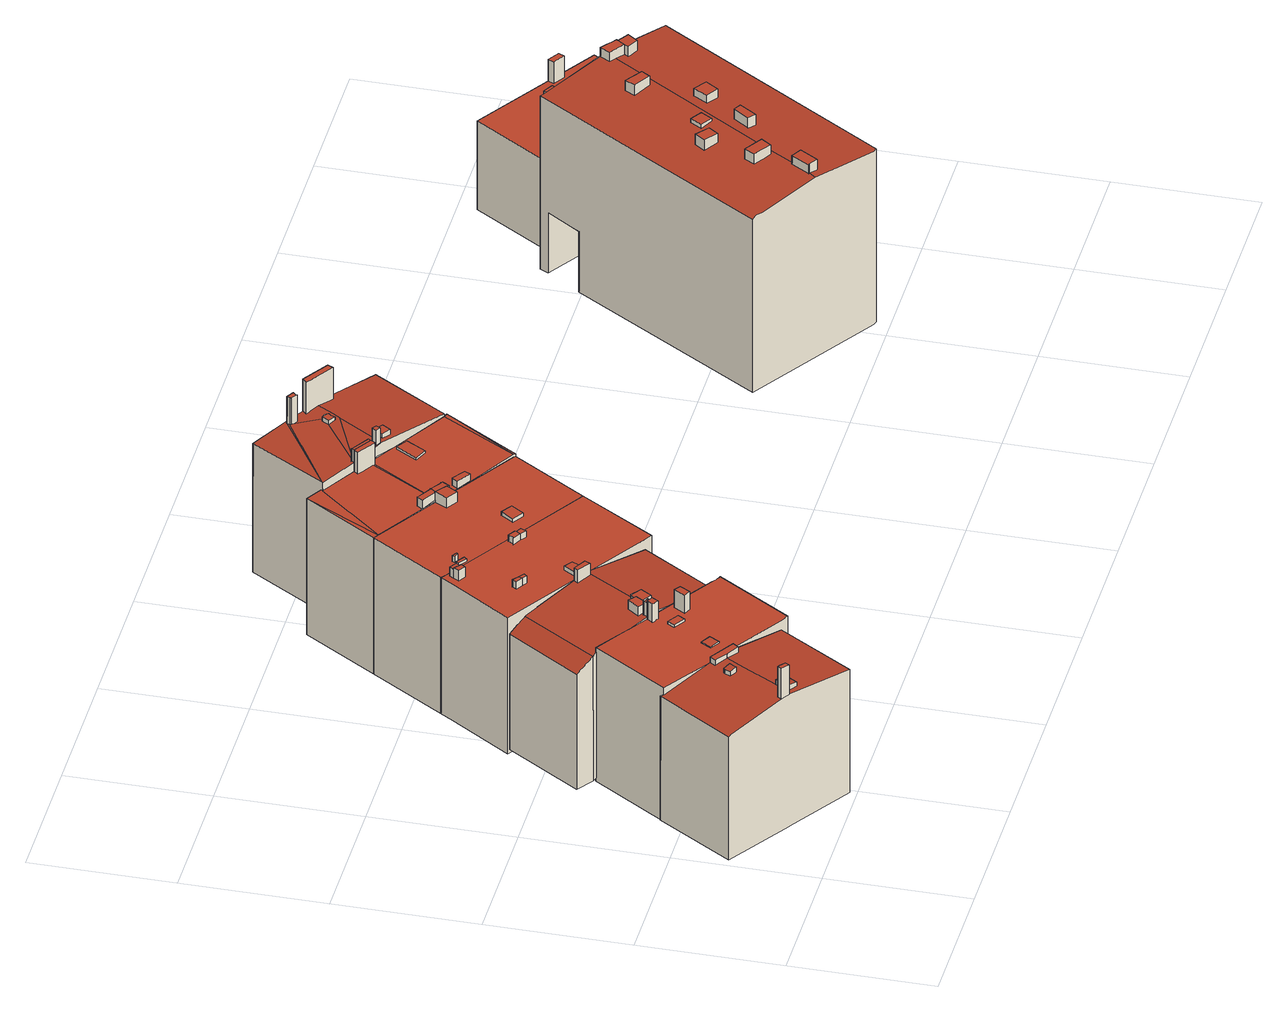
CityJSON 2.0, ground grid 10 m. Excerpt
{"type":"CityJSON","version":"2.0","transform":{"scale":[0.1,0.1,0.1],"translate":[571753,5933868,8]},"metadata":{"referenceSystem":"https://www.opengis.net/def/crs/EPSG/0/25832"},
"CityObjects":{
"building1":{"type":"Building","attributes":{"Grundfläche 2D":"66.968360","Grundhöhe NN":"8.473"},"children":["building1-1","building1-2","building1-3","building1-4"],"geometry":[{"type":"Solid","lod":"3","boundaries":[[[[0,1,2,3,4,5,6,7]],[[2,1,8,9,10,11,12,13,14,15,5,4,3]],[[11,10,9,8,1,0,7,16,17]],[[12,11,17,18]],[[19,20,6,5,15,14,13,12,18,21]],[[7,6,20,16]],[[19,21,18,17,16,20]]]],"semantics":{"surfaces":[{"type":"RoofSurface"},{"type":"WallSurface"},{"type":"GroundSurface"}],"values":[[0,0,1,1,1,1,2]]}}]},
"building1-1":{"type":"BuildingInstallation","parents":["building1"],"geometry":[{"type":"MultiSurface","lod":"3","boundaries":[[[22,23,24,25,26]],[[24,23,14,15]],[[25,24,15,27]],[[28,22,26,25,27,29]],[[23,22,28,14]]],"semantics":{"surfaces":[{"type":"RoofSurface"},{"type":"WallSurface"}],"values":[0,1,1,1,1]}}]},
"building1-2":{"type":"BuildingInstallation","parents":["building1"],"geometry":[{"type":"MultiSurface","lod":"3","boundaries":[[[30,31,32,33,34,35]],[[31,30,36,37]],[[32,31,37,38]],[[39,33,32,38]],[[34,33,39,40]],[[36,30,35,34,40,41]]],"semantics":{"surfaces":[{"type":"RoofSurface"},{"type":"WallSurface"}],"values":[0,1,1,1,1,1]}}]},
"building1-3":{"type":"BuildingInstallation","parents":["building1"],"geometry":[{"type":"MultiSurface","lod":"3","boundaries":[[[42,43,44,45]],[[45,44,4,46]],[[42,45,46,47]],[[43,42,47,48]],[[48,4,44,43]]],"semantics":{"surfaces":[{"type":"RoofSurface"},{"type":"WallSurface"}],"values":[0,1,1,1,1]}}]},
"building1-4":{"type":"BuildingInstallation","parents":["building1"],"geometry":[{"type":"MultiSurface","lod":"3","boundaries":[[[49,50,51,52,53,54]],[[51,0,1,8,52]],[[8,55,53,52]],[[49,54,53,55,56,2]],[[57,50,49,2]],[[57,0,51,50]]],"semantics":{"surfaces":[{"type":"RoofSurface"},{"type":"WallSurface"}],"values":[0,1,1,1,1,1]}}]},
"building2":{"type":"Building","attributes":{"Grundfläche 2D":"69.038795","Grundhöhe NN":"8.285"},"children":["building2-1","building2-2","building2-3","building2-4"],"geometry":[{"type":"Solid","lod":"3","boundaries":[[[[58,59,60,61,62,8,1,63,64,65,66,67]],[[65,64,68,69]],[[70,71,72,61,60,59,58,67,66,65,69,73]],[[62,61,72,74]],[[64,63,1,8,62,74,75,68]],[[74,72,71,70,73,69,68,75]]]],"semantics":{"surfaces":[{"type":"RoofSurface"},{"type":"WallSurface"},{"type":"GroundSurface"}],"values":[[0,1,1,1,1,2]]}}]},
"building2-1":{"type":"BuildingInstallation","parents":["building2"],"geometry":[{"type":"MultiSurface","lod":"3","boundaries":[[[76,77,78,79]],[[76,79,80,81]],[[82,80,79,78]],[[81,83,77,76]],[[78,77,83,82]]],"semantics":{"surfaces":[{"type":"RoofSurface"},{"type":"WallSurface"}],"values":[0,1,1,1,1]}}]},
"building2-2":{"type":"BuildingInstallation","parents":["building2"],"geometry":[{"type":"MultiSurface","lod":"3","boundaries":[[[84,85,86,87]],[[86,85,88,89]],[[89,90,87,86]],[[84,87,90,91]],[[91,88,85,84]]],"semantics":{"surfaces":[{"type":"RoofSurface"},{"type":"WallSurface"}],"values":[0,1,1,1,1]}}]},
"building2-3":{"type":"BuildingInstallation","parents":["building2"],"geometry":[{"type":"MultiSurface","lod":"3","boundaries":[[[92,93,94,95]],[[95,94,96,97]],[[92,95,97,98]],[[93,92,98,99]],[[94,93,99,96]]],"semantics":{"surfaces":[{"type":"RoofSurface"},{"type":"WallSurface"}],"values":[0,1,1,1,1]}}]},
"building2-4":{"type":"BuildingInstallation","parents":["building2"],"geometry":[{"type":"MultiSurface","lod":"3","boundaries":[[[100,101,102,103,104,105,106]],[[58,59,60,104,103,102]],[[60,107,105,104]],[[107,108,109,110,101,100,106,105]],[[110,58,102,101]]],"semantics":{"surfaces":[{"type":"RoofSurface"},{"type":"WallSurface"}],"values":[0,1,1,1,1]}}]},
"building3":{"type":"Building","attributes":{"Grundfläche 2D":"75.568536","Grundhöhe NN":"8.459"},"children":["building3-1","building3-2","building3-3","building3-4"],"geometry":[{"type":"Solid","lod":"3","boundaries":[[[[111,112,113,114,115,116,117,118,119,120,121,122,123]],[[124,125,126,119,118,117,116,115]],[[127,128,123,122]],[[129,130,131,125,124,115,114,113,112,111,123,132,133]],[[126,125,131,134]],[[135,136,122,121,120,119,126,134,137]],[[127,122,136,138]],[[128,127,138,139]],[[123,128,139,132]],[[137,134,131,130,129,133,132,139,138,136,135]]]],"semantics":{"surfaces":[{"type":"RoofSurface"},{"type":"WallSurface"},{"type":"GroundSurface"}],"values":[[0,0,0,1,1,1,1,1,1,2]]}}]},
"building3-1":{"type":"BuildingInstallation","parents":["building3"],"geometry":[{"type":"MultiSurface","lod":"3","boundaries":[[[140,141,142,143,144]],[[142,141,113,145]],[[146,144,143,142,145,147]],[[146,112,140,144]],[[112,113,141,140]]],"semantics":{"surfaces":[{"type":"RoofSurface"},{"type":"WallSurface"}],"values":[0,1,1,1,1]}}]},
"building3-2":{"type":"BuildingInstallation","parents":["building3"],"geometry":[{"type":"MultiSurface","lod":"3","boundaries":[[[148,149,150,151,152,153,154]],[[155,116,156,157,152,151,150,149]],[[157,158,153,152]],[[158,118,159,148,154,153]],[[155,149,148,159]]],"semantics":{"surfaces":[{"type":"RoofSurface"},{"type":"WallSurface"}],"values":[0,1,1,1,1]}}]},
"building3-3":{"type":"BuildingInstallation","parents":["building3"],"geometry":[{"type":"MultiSurface","lod":"3","boundaries":[[[160,161,162,163,164,165]],[[166,167,168,169,163,162,161,160]],[[170,164,163,169]],[[170,171,165,164]],[[171,166,160,165]]],"semantics":{"surfaces":[{"type":"RoofSurface"},{"type":"WallSurface"}],"values":[0,1,1,1,1]}}]},
"building3-4":{"type":"BuildingInstallation","parents":["building3"],"geometry":[{"type":"MultiSurface","lod":"3","boundaries":[[[172,173,174,175]],[[120,121,175,174]],[[121,176,172,175]],[[173,172,176,177]],[[177,120,174,173]]],"semantics":{"surfaces":[{"type":"RoofSurface"},{"type":"WallSurface"}],"values":[0,1,1,1,1]}}]},
"building4":{"type":"Building","attributes":{"Grundfläche 2D":"79.152162","Grundhöhe NN":"8.229"},"children":["building4-1","building4-2","building4-3","building4-4","building4-5","building4-6","building4-7"],"geometry":[{"type":"Solid","lod":"3","boundaries":[[[[178,179,180,181,182,183,184,185,186,187,188,189,190]],[[183,182,191,192]],[[193,194,195,188,187,186,185,184,183,192,196]],[[197,190,189,188,195,198]],[[182,181,180,179,178,190,197,199,200,191]],[[196,192,191,200,199,197,198,195,194,193]]]],"semantics":{"surfaces":[{"type":"RoofSurface"},{"type":"WallSurface"},{"type":"GroundSurface"}],"values":[[0,1,1,1,1,2]]}}]},
"building4-1":{"type":"BuildingInstallation","parents":["building4"],"geometry":[{"type":"MultiSurface","lod":"3","boundaries":[[[201,202,203,204,205,206]],[[207,205,204,203,208,209]],[[206,205,207,210]],[[211,212,202,201]],[[203,202,212,208]]],"semantics":{"surfaces":[{"type":"RoofSurface"},{"type":"WallSurface"}],"values":[0,1,1,1,1]}}]},
"building4-2":{"type":"BuildingInstallation","parents":["building4"],"geometry":[{"type":"MultiSurface","lod":"3","boundaries":[[[213,214,215,216]],[[217,216,215,218,219]],[[217,220,213,216]],[[221,222,214,213,220]],[[222,218,215,214]]],"semantics":{"surfaces":[{"type":"RoofSurface"},{"type":"WallSurface"}],"values":[0,1,1,1,1]}}]},
"building4-3":{"type":"BuildingInstallation","parents":["building4"],"geometry":[{"type":"MultiSurface","lod":"3","boundaries":[[[223,224,225,226]],[[227,223,226,228]],[[227,229,224,223]],[[230,225,224,229]]],"semantics":{"surfaces":[{"type":"RoofSurface"},{"type":"WallSurface"}],"values":[0,1,1,1]}}]},
"building4-4":{"type":"BuildingInstallation","parents":["building4"],"geometry":[{"type":"MultiSurface","lod":"3","boundaries":[[[231,232,201,206]],[[206,210,233,231]],[[232,231,233,234]],[[201,232,234,211]]],"semantics":{"surfaces":[{"type":"RoofSurface"},{"type":"WallSurface"}],"values":[0,1,1,1]}}]},
"building4-5":{"type":"BuildingInstallation","parents":["building4"],"geometry":[{"type":"MultiSurface","lod":"3","boundaries":[[[235,218,222,236]],[[236,222,221,237]],[[235,236,237,238]],[[218,235,238,219]]],"semantics":{"surfaces":[{"type":"RoofSurface"},{"type":"WallSurface"}],"values":[0,1,1,1]}}]},
"building4-6":{"type":"BuildingInstallation","parents":["building4"],"geometry":[{"type":"MultiSurface","lod":"3","boundaries":[[[239,240,226,225]],[[230,241,239,225]],[[241,242,240,239]],[[242,228,226,240]]],"semantics":{"surfaces":[{"type":"RoofSurface"},{"type":"WallSurface"}],"values":[0,1,1,1]}}]},
"building4-7":{"type":"BuildingInstallation","parents":["building4"],"geometry":[{"type":"MultiSurface","lod":"3","boundaries":[[[243,244,245,246]],[[247,248,246,245]],[[243,246,248,249]],[[249,250,244,243]],[[245,244,250,247]]],"semantics":{"surfaces":[{"type":"RoofSurface"},{"type":"WallSurface"}],"values":[0,1,1,1,1]}}]},
"building5":{"type":"Building","attributes":{"Grundfläche 2D":"1.722208","Grundhöhe NN":"8.250"},"geometry":[{"type":"Solid","lod":"3","boundaries":[[[[251,252,253,254]],[[255,256,254,253]],[[256,257,251,254]],[[257,258,252,251]],[[258,255,253,252]],[[258,257,256,255]]]],"semantics":{"surfaces":[{"type":"RoofSurface"},{"type":"WallSurface"},{"type":"GroundSurface"}],"values":[[0,1,1,1,1,2]]}}]},
"building6":{"type":"Building","attributes":{"Grundfläche 2D":"78.811752","Grundhöhe NN":"8.229"},"children":["building6-1","building6-2","building6-3","building6-4"],"geometry":[{"type":"Solid","lod":"3","boundaries":[[[[259,260,261,262,263,188,187,186,264,265,184,183,266,267,268]],[[266,183,192,269]],[[270,271,272,263,262,261,260,259,268,267,266,269,273]],[[188,263,272,195]],[[183,184,265,264,186,187,188,195,194,193,192]],[[194,195,272,271,270,273,269,192,193]]]],"semantics":{"surfaces":[{"type":"RoofSurface"},{"type":"WallSurface"},{"type":"GroundSurface"}],"values":[[0,1,1,1,1,2]]}}]},
"building6-1":{"type":"BuildingInstallation","parents":["building6"],"geometry":[{"type":"MultiSurface","lod":"3","boundaries":[[[274,275,276,277]],[[275,274,278,279]],[[276,275,279,280]],[[277,276,280,281]],[[274,277,281,278]]],"semantics":{"surfaces":[{"type":"RoofSurface"},{"type":"WallSurface"}],"values":[0,1,1,1,1]}}]},
"building6-2":{"type":"BuildingInstallation","parents":["building6"],"geometry":[{"type":"MultiSurface","lod":"3","boundaries":[[[282,283,284,285]],[[286,284,283,287]],[[288,287,283,282]],[[282,285,289,288]],[[286,289,285,284]]],"semantics":{"surfaces":[{"type":"RoofSurface"},{"type":"WallSurface"}],"values":[0,1,1,1,1]}}]},
"building6-3":{"type":"BuildingInstallation","parents":["building6"],"geometry":[{"type":"MultiSurface","lod":"3","boundaries":[[[290,291,292,293]],[[293,292,294,295]],[[290,293,295,296]],[[291,290,296,297]],[[292,291,297,294]]],"semantics":{"surfaces":[{"type":"RoofSurface"},{"type":"WallSurface"}],"values":[0,1,1,1,1]}}]},
"building6-4":{"type":"BuildingInstallation","parents":["building6"],"geometry":[{"type":"MultiSurface","lod":"3","boundaries":[[[298,299,300,301,302]],[[261,300,299,298,259,260]],[[261,303,301,300]],[[302,301,303,304]],[[304,259,298,302]]],"semantics":{"surfaces":[{"type":"RoofSurface"},{"type":"WallSurface"}],"values":[0,1,1,1,1]}}]},
"building7":{"type":"Building","attributes":{"Grundfläche 2D":"77.693011","Grundhöhe NN":"8.229"},"children":["building7-1","building7-2","building7-3","building7-4","building7-5"],"geometry":[{"type":"Solid","lod":"3","boundaries":[[[[305,306,307]],[[308,309,310,262,311,312,313,314,315,316,317,305,307,318,319,320],[321,322,323,308]],[[321,308,323,322]],[[310,324,325,262]],[[263,262,325]],[[326,306,305]],[[327,328,310,309,308,320,319,318,307,329,330]],[[307,306,331,329]],[[324,310,328,332]],[[325,324,332,333]],[[263,325,333,272]],[[270,269,326,305,317,316,315,314,313,312,311,262,263,272,271]],[[306,326,269,331]],[[329,331,269,270,271,272,333,332,328,327,330]]]],"semantics":{"surfaces":[{"type":"RoofSurface"},{"type":"WallSurface"},{"type":"GroundSurface"}],"values":[[0,0,0,0,0,0,1,1,1,1,1,1,1,2]]}}]},
"building7-1":{"type":"BuildingInstallation","parents":["building7"],"geometry":[{"type":"MultiSurface","lod":"3","boundaries":[[[334,335,336,337,338,339,340,341]],[[314,315,339,338,313]],[[315,342,340,339]],[[343,334,341,340,342,344]],[[343,345,322,336,335,334]],[[322,346,337,336]]],"semantics":{"surfaces":[{"type":"RoofSurface"},{"type":"WallSurface"}],"values":[0,1,1,1,1,1]}}]},
"building7-2":{"type":"BuildingInstallation","parents":["building7"],"geometry":[{"type":"MultiSurface","lod":"3","boundaries":[[[347,348,349,350,351]],[[349,348,308,309]],[[309,352,350,349]],[[321,347,351,350,352,323]],[[321,308,348,347]]],"semantics":{"surfaces":[{"type":"RoofSurface"},{"type":"WallSurface"}],"values":[0,1,1,1,1]}}]},
"building7-3":{"type":"BuildingInstallation","parents":["building7"],"geometry":[{"type":"MultiSurface","lod":"3","boundaries":[[[353,354,355,356]],[[354,353,316,317]],[[317,357,355,354]],[[358,356,355,357]],[[358,316,353,356]]],"semantics":{"surfaces":[{"type":"RoofSurface"},{"type":"WallSurface"}],"values":[0,1,1,1,1]}}]},
"building7-4":{"type":"BuildingInstallation","parents":["building7"],"geometry":[{"type":"MultiSurface","lod":"3","boundaries":[[[338,337,359,360,361,362,363]],[[346,364,359,337]],[[359,364,365]],[[365,366,367,361,360,359]],[[367,311,362,361]],[[311,312,313,338,363,362]]],"semantics":{"surfaces":[{"type":"RoofSurface"},{"type":"WallSurface"}],"values":[0,1,1,1,1,1]}}]},
"building7-5":{"type":"BuildingInstallation","parents":["building7"],"geometry":[{"type":"MultiSurface","lod":"3","boundaries":[[[368,369,370,371,372,373]],[[374,371,370,369,375,376]],[[374,377,372,371]],[[377,378,379,368,373,372]],[[379,375,369,368]]],"semantics":{"surfaces":[{"type":"RoofSurface"},{"type":"WallSurface"}],"values":[0,1,1,1,1]}}]},
"building8":{"type":"Building","attributes":{"Grundfläche 2D":"68.401365","Grundhöhe NN":"9.328"},"children":["building8-1","building8-2","building8-3","building8-4","building8-5","building8-6"],"geometry":[{"type":"Solid","lod":"3","boundaries":[[[[380,381,382,383,384,385,386,387]],[[385,388,389,390,391,392,393,394,380,387,386]],[[390,395,396,391]],[[391,396,392]],[[393,392,396,397,398,399,400,381,380,394]],[[395,390,389,388,385,384,383,401,402]],[[397,396,395,402,403]],[[404,405,382,381,400,399,398,397,403,406]],[[383,382,405,401]],[[406,403,402,401,405,404]]]],"semantics":{"surfaces":[{"type":"RoofSurface"},{"type":"WallSurface"},{"type":"GroundSurface"}],"values":[[0,0,0,0,0,1,1,1,1,2]]}}]},
"building8-1":{"type":"BuildingInstallation","parents":["building8"],"geometry":[{"type":"MultiSurface","lod":"3","boundaries":[[[407,408,409,410,411,412,413,414]],[[393,415,412,411,410,409,416,417]],[[413,412,415,418]],[[414,413,418,419]],[[420,416,409,408,407,414,419,421]]],"semantics":{"surfaces":[{"type":"RoofSurface"},{"type":"WallSurface"}],"values":[0,1,1,1,1]}}]},
"building8-2":{"type":"BuildingInstallation","parents":["building8"],"geometry":[{"type":"MultiSurface","lod":"3","boundaries":[[[422,423,424,425,426,427]],[[428,391,426,425,429]],[[391,392,427,426]],[[430,422,427,392]],[[430,431,423,422]],[[425,424,423,431,432,429]]],"semantics":{"surfaces":[{"type":"RoofSurface"},{"type":"WallSurface"}],"values":[0,1,1,1,1,1]}}]},
"building8-3":{"type":"BuildingInstallation","parents":["building8"],"geometry":[{"type":"MultiSurface","lod":"3","boundaries":[[[433,434,435,436]],[[437,434,433,438]],[[435,434,437,439]],[[439,440,436,435]],[[433,436,440,438]]],"semantics":{"surfaces":[{"type":"RoofSurface"},{"type":"WallSurface"}],"values":[0,1,1,1,1]}}]},
"building8-4":{"type":"BuildingInstallation","parents":["building8"],"geometry":[{"type":"MultiSurface","lod":"3","boundaries":[[[441,442,443,444]],[[444,443,445,446]],[[441,444,446,447]],[[447,448,442,441]],[[443,442,448,445]]],"semantics":{"surfaces":[{"type":"RoofSurface"},{"type":"WallSurface"}],"values":[0,1,1,1,1]}}]},
"building8-5":{"type":"BuildingInstallation","parents":["building8"],"geometry":[{"type":"MultiSurface","lod":"3","boundaries":[[[449,450,349,348,451]],[[348,349,398,399]],[[399,452,451,348]],[[453,450,449,451,452,394]],[[453,398,349,450]]],"semantics":{"surfaces":[{"type":"RoofSurface"},{"type":"WallSurface"}],"values":[0,1,1,1,1]}}]},
"building8-6":{"type":"BuildingInstallation","parents":["building8"],"geometry":[{"type":"MultiSurface","lod":"3","boundaries":[[[454,455,456,457,458]],[[385,388,456,455,384]],[[388,459,457,456]],[[459,460,386,461,454,458,457]],[[461,384,455,454]]],"semantics":{"surfaces":[{"type":"RoofSurface"},{"type":"WallSurface"}],"values":[0,1,1,1,1]}}]},
"building9":{"type":"Building","attributes":{"Grundfläche 2D":"184.666966","Grundhöhe NN":"8.722"},"children":["building9-1","building9-2","building9-3","building9-4","building9-5","building9-6","building9-7","building9-8","building9-9"],"geometry":[{"type":"Solid","lod":"3","boundaries":[[[[462,463,464,465,466,467,468,469,470,471,472,473]],[[467,466,465,464,463,462,474,475,476,468]],[[477,470,469,468,476,478,479]],[[480,481,482,483,484,471,470,477]],[[485,475,474,462,473,472,471,484,486]],[[487,488,489,490,478,476,475,485]],[[487,483,482,488]],[[481,480,490,489]],[[477,479,478,490,480]],[[484,483,487,485,486]],[[489,488,482,481]]]],"semantics":{"surfaces":[{"type":"RoofSurface"},{"type":"WallSurface"},{"type":"GroundSurface"},{"type":"OuterCeilingSurface"}],"values":[[0,0,1,1,1,1,1,1,2,2,3]]}}]},
"building9-1":{"type":"BuildingInstallation","parents":["building9"],"geometry":[{"type":"MultiSurface","lod":"3","boundaries":[[[491,492,493,494,495,496,497]],[[498,499,492,491]],[[499,500,467,501,495,494,493,492]],[[496,495,501,502]],[[503,497,496,502,466]]],"semantics":{"surfaces":[{"type":"RoofSurface"},{"type":"WallSurface"}],"values":[0,1,1,1,1]}}]},
"building9-2":{"type":"BuildingInstallation","parents":["building9"],"geometry":[{"type":"MultiSurface","lod":"3","boundaries":[[[504,505,506,507,508,509]],[[507,506,505,510,464,511]],[[508,507,511,512]],[[512,463,509,508]],[[504,509,463,513]],[[505,504,513,510]]],"semantics":{"surfaces":[{"type":"RoofSurface"},{"type":"WallSurface"}],"values":[0,1,1,1,1,1]}}]},
"building9-3":{"type":"BuildingInstallation","parents":["building9"],"geometry":[{"type":"MultiSurface","lod":"3","boundaries":[[[514,515,516,517]],[[518,519,517,516]],[[514,517,519,520]],[[515,514,520,521]],[[521,518,516,515]]],"semantics":{"surfaces":[{"type":"RoofSurface"},{"type":"WallSurface"}],"values":[0,1,1,1,1]}}]},
"building9-4":{"type":"BuildingInstallation","parents":["building9"],"geometry":[{"type":"MultiSurface","lod":"3","boundaries":[[[522,523,524,525]],[[525,524,526,527]],[[527,528,522,525]],[[528,529,523,522]],[[524,523,529,526]]],"semantics":{"surfaces":[{"type":"RoofSurface"},{"type":"WallSurface"}],"values":[0,1,1,1,1]}}]},
"building9-5":{"type":"BuildingInstallation","parents":["building9"],"geometry":[{"type":"MultiSurface","lod":"3","boundaries":[[[530,531,532,533]],[[533,532,534,535]],[[530,533,535,536]],[[531,530,536,537]],[[532,531,537,534]]],"semantics":{"surfaces":[{"type":"RoofSurface"},{"type":"WallSurface"}],"values":[0,1,1,1,1]}}]},
"building9-6":{"type":"BuildingInstallation","parents":["building9"],"geometry":[{"type":"MultiSurface","lod":"3","boundaries":[[[538,539,491,497,540]],[[491,539,541,498]],[[497,503,542,540]],[[538,540,542,543]],[[543,541,539,538]]],"semantics":{"surfaces":[{"type":"RoofSurface"},{"type":"WallSurface"}],"values":[0,1,1,1,1]}}]},
"building9-7":{"type":"BuildingInstallation","parents":["building9"],"geometry":[{"type":"MultiSurface","lod":"3","boundaries":[[[544,545,546,547]],[[548,549,547,546]],[[549,550,544,547]],[[545,544,550,551]],[[546,545,551,548]]],"semantics":{"surfaces":[{"type":"RoofSurface"},{"type":"WallSurface"}],"values":[0,1,1,1,1]}}]},
"building9-8":{"type":"BuildingInstallation","parents":["building9"],"geometry":[{"type":"MultiSurface","lod":"3","boundaries":[[[552,553,554,555]],[[555,554,556,557]],[[552,555,557,558]],[[553,552,558,559]],[[554,553,559,556]]],"semantics":{"surfaces":[{"type":"RoofSurface"},{"type":"WallSurface"}],"values":[0,1,1,1,1]}}]},
"building9-9":{"type":"BuildingInstallation","parents":["building9"],"geometry":[{"type":"MultiSurface","lod":"3","boundaries":[[[560,561,562,563,564,565]],[[560,566,567,568,569,563,562,561]],[[564,563,569,570]],[[570,571,565,564]],[[571,566,560,565]]],"semantics":{"surfaces":[{"type":"RoofSurface"},{"type":"WallSurface"}],"values":[0,1,1,1,1]}}]},
"building10":{"type":"Building","attributes":{"Grundfläche 2D":"64.333348","Grundhöhe NN":"10.132"},"children":["building10-1","building10-2","building10-3"],"geometry":[{"type":"Solid","lod":"3","boundaries":[[[[572,573,574,575,576,577,578,579]],[[573,572,579,578,580,581]],[[574,573,581,582]],[[577,576,575,574,582,583]],[[578,577,583,580]],[[581,580,583,582]]]],"semantics":{"surfaces":[{"type":"RoofSurface"},{"type":"WallSurface"},{"type":"GroundSurface"}],"values":[[0,1,1,1,1,2]]}}]},
"building10-1":{"type":"BuildingInstallation","parents":["building10"],"geometry":[{"type":"MultiSurface","lod":"3","boundaries":[[[584,585,586,587]],[[579,572,585,584]],[[572,588,586,585]],[[588,589,587,586]],[[589,579,584,587]]],"semantics":{"surfaces":[{"type":"RoofSurface"},{"type":"WallSurface"}],"values":[0,1,1,1,1]}}]},
"building10-2":{"type":"BuildingInstallation","parents":["building10"],"geometry":[{"type":"MultiSurface","lod":"3","boundaries":[[[590,591,592,593]],[[594,595,592,591]],[[595,596,593,592]],[[590,593,596,597]],[[591,590,597,594]]],"semantics":{"surfaces":[{"type":"RoofSurface"},{"type":"WallSurface"}],"values":[0,1,1,1,1]}}]},
"building10-3":{"type":"BuildingInstallation","parents":["building10"],"geometry":[{"type":"MultiSurface","lod":"3","boundaries":[[[598,599,600,601]],[[575,576,601,600]],[[576,602,598,601]],[[599,598,602,603]],[[603,575,600,599]]],"semantics":{"surfaces":[{"type":"RoofSurface"},{"type":"WallSurface"}],"values":[0,1,1,1,1]}}]}
},
"vertices":[
[91,80,107],[82,85,108],[79,81,108],[71,68,108],[57,44,108],[49,33,108],[94,4,101],[127,57,101],[73,91,107],[40,112,102],[38,113,102],[36,115,102],[3,62,101],[4,61,102],[43,37,107],[48,33,108],[127,57,5],[36,115,5],[3,62,5],[49,33,5],[94,4,5],[48,33,5],
[45,40,131],[43,37,131],[48,33,131],[50,36,131],[46,39,131],[50,36,108],[45,40,107],[46,39,108],
[69,77,111],[64,80,110],[63,79,110],[61,75,110],[66,72,111],[67,74,111],[69,77,107],[64,80,107],[63,79,107],[61,75,107],[66,72,107],[67,74,107],
[60,31,110],[65,39,110],[57,44,112],[52,35,112],[52,35,108],[60,31,107],[65,39,107],
[79,81,111],[88,76,111],[91,80,111],[73,91,111],[70,87,111],[72,86,111],[70,87,107],[72,86,107],[88,76,107],
[114,139,108],[113,139,108],[110,141,107],[72,166,107],[38,113,107],[129,56,108],[132,54,109],[165,106,109],[162,108,108],[160,110,108],[132,54,3],[165,106,3],[114,139,3],[113,139,3],[72,166,3],[162,108,3],[38,113,3],[73,91,3],
[94,90,109],[98,97,109],[91,101,109],[87,94,109],[87,94,108],[94,90,108],[91,101,108],[98,97,108],
[112,117,110],[115,122,110],[107,127,110],[104,122,110],[115,122,108],[107,127,108],[104,122,108],[112,117,108],
[121,119,122],[126,117,122],[130,124,122],[126,127,122],[130,124,108],[126,127,108],[121,119,108],[126,117,108],
[110,135,122],[111,134,122],[114,139,122],[113,139,122],[110,141,122],[107,137,122],[108,136,122],[107,137,107],[108,136,107],[110,135,108],[111,134,108],
[72,166,103],[110,141,109],[113,139,110],[114,139,110],[116,138,110],[123,148,110],[124,150,110],[128,156,110],[149,190,110],[148,191,110],[139,196,109],[103,220,102],[69,167,102],[128,130,108],[160,110,102],[193,162,102],[91,227,95],[57,175,95],[113,139,5],[114,139,5],[160,110,5],[69,167,5],[72,166,5],[193,162,5],[148,191,5],[103,220,5],[149,190,5],[91,227,5],[57,175,5],
[110,141,120],[113,139,120],[115,142,120],[112,143,120],[112,144,120],[115,142,110],[112,144,109],[112,143,109],
[127,156,112],[122,148,112],[123,148,112],[124,147,112],[130,143,112],[135,151,112],[128,156,112],[122,148,110],[124,147,110],[130,143,109],[135,151,109],[127,156,110],
[110,147,116],[113,145,116],[114,144,116],[116,143,116],[121,151,116],[116,155,116],[110,147,109],[113,145,109],[114,144,109],[116,143,110],[121,151,110],[116,155,109],
[137,193,119],[146,187,119],[148,191,119],[139,196,119],[137,193,109],[146,187,110],
[148,191,109],[149,190,109],[193,162,110],[196,160,110],[198,159,110],[231,212,110],[229,213,110],[178,245,109],[128,277,108],[127,278,108],[124,280,108],[118,271,108],[90,228,108],[198,159,2],[231,212,2],[128,277,2],[127,278,2],[124,280,2],[178,245,2],[90,228,2],[118,271,2],[148,191,2],[149,190,2],
[177,243,114],[177,244,114],[172,247,114],[170,243,114],[169,243,114],[175,240,114],[169,243,109],[172,247,109],[170,243,109],[175,240,109],[177,243,109],[177,244,109],
[128,265,116],[130,268,116],[125,272,116],[123,268,116],[123,268,108],[125,272,115],[125,272,108],[128,265,108],[130,268,108],[130,268,115],
[130,225,114],[132,227,114],[128,230,114],[127,227,114],[130,225,108],[127,227,108],[132,227,108],[128,230,108],
[179,237,114],[181,241,114],[179,237,109],[181,241,109],
[127,275,115],[132,272,115],[132,272,108],[127,275,108],
[124,233,114],[122,230,114],[124,233,108],[122,230,108],
[151,193,112],[155,201,112],[149,205,112],[144,197,112],[149,205,109],[144,197,109],[151,193,109],[155,201,109],
[238,136,20],[242,142,20],[224,154,20],[220,148,20],[224,154,2],[220,148,2],[238,136,2],[242,142,2],
[212,297,109],[205,302,109],[204,303,109],[161,330,108],[157,332,108],[134,274,108],[139,270,108],[264,264,110],[263,265,110],[214,296,109],[264,264,2],[205,302,2],[204,303,2],[157,332,2],[214,296,2],
[142,275,113],[145,274,113],[146,275,113],[143,277,113],[142,275,108],[145,274,108],[146,275,108],[143,277,108],
[141,274,110],[140,272,110],[145,268,110],[147,270,110],[145,268,108],[140,272,108],[141,274,108],[147,270,108],
[199,258,112],[193,249,112],[201,244,112],[207,253,112],[201,244,109],[207,253,109],[199,258,109],[193,249,109],
[212,297,117],[205,302,117],[204,303,117],[199,294,117],[207,289,117],[199,294,109],[207,289,109],
[263,265,112],[297,317,112],[294,318,112],[238,353,109],[225,361,109],[201,376,108],[194,309,109],[204,303,110],[205,302,110],[212,297,110],[214,296,110],[220,292,110],[230,286,110],[256,342,110],[247,348,110],[244,350,110],[236,350,109],[208,307,110],[235,350,109],[202,377,108],[190,384,108],[264,264,112],[244,350,2],[201,376,2],[294,318,2],[247,348,2],[297,317,2],[202,377,2],[190,384,2],
[215,302,116],[209,306,116],[208,307,116],[208,306,116],[205,302,116],[214,296,116],[217,301,116],[216,302,116],[217,301,110],[215,302,110],[216,302,110],[209,306,110],[208,306,110],
[236,350,126],[238,353,126],[225,361,126],[223,358,126],[235,350,126],[223,358,109],
[220,292,116],[230,286,116],[232,290,116],[223,296,116],[232,290,110],[223,296,110],
[207,307,116],[198,312,116],[197,313,116],[194,309,116],[204,303,116],[207,307,110],[207,307,109],[198,312,109],[197,313,109],
[254,321,112],[262,335,112],[255,340,112],[254,340,112],[245,325,112],[247,324,112],[254,340,110],[262,335,110],[255,340,110],[245,325,110],[247,324,110],[254,321,110],
[268,381,119],[247,348,119],[294,318,114],[327,371,114],[291,394,117],[281,401,119],[278,397,119],[271,386,119],[272,406,117],[264,412,116],[259,414,116],[258,413,116],[257,411,116],[266,390,118],[227,362,116],[235,430,113],[202,377,114],[201,376,114],[225,361,116],[238,353,118],[244,350,118],[327,371,13],[235,430,13],[201,376,13],[247,348,13],[294,318,13],[244,350,13],
[266,386,121],[267,387,121],[268,388,121],[267,389,121],[266,390,121],[263,391,121],[260,386,121],[265,383,121],[263,391,117],[268,388,118],[267,389,118],[260,386,118],[265,383,118],[267,387,118],[266,386,118],
[257,410,137],[261,407,137],[261,408,137],[263,410,137],[258,413,137],[257,411,137],[260,412,116],[263,410,116],[257,410,116],[261,407,116],[261,408,116],
[252,349,122],[258,345,122],[262,351,122],[256,355,122],[258,345,118],[252,349,118],[262,351,118],[256,355,118],
[249,352,130],[246,354,130],[244,351,130],[247,349,130],[244,351,118],[247,349,118],[249,352,118],[246,354,118],
[227,362,126],[226,363,126],[239,355,126],[239,355,118],[226,363,116],
[289,390,142],[291,394,142],[272,406,142],[269,403,142],[272,401,142],[269,403,117],[272,401,118],[289,390,117],
[560,137,147],[564,142,147],[572,154,147],[586,177,147],[660,292,147],[664,299,147],[665,300,147],[618,329,142],[615,331,142],[512,167,142],[516,165,143],[520,162,143],[604,109,142],[607,108,142],[710,271,142],[615,331,7],[710,271,7],[618,329,7],[612,325,7],[612,325,54],[596,301,54],[596,301,7],[512,167,7],[607,108,7],[604,109,7],[691,240,7],[691,240,54],[707,265,54],[707,265,7],
[670,293,154],[671,294,154],[668,296,154],[664,299,154],[660,302,154],[656,295,154],[667,288,154],[670,293,146],[671,294,146],[668,296,147],[660,302,147],[656,295,147],[667,288,146],
[570,138,154],[578,151,154],[572,154,154],[571,155,154],[563,142,154],[564,142,154],[578,151,146],[571,155,147],[563,142,147],[570,138,146],
[606,216,149],[611,224,149],[603,229,149],[598,221,149],[603,229,146],[598,221,146],[606,216,147],[611,224,147],
[635,219,152],[641,228,152],[632,234,152],[626,224,152],[632,234,146],[626,224,146],[635,219,145],[641,228,145],
[585,207,153],[590,214,153],[581,221,153],[576,214,153],[581,221,145],[576,214,145],[585,207,146],[590,214,146],
[673,281,154],[678,288,154],[665,285,154],[678,288,146],[665,285,146],[673,281,146],
[636,264,154],[640,270,154],[628,278,154],[624,271,154],[628,278,146],[624,271,146],[636,264,147],[640,270,147],
[605,192,154],[610,188,154],[618,200,154],[613,203,154],[618,200,146],[613,203,146],[605,192,146],[610,188,146],
[567,179,154],[573,175,154],[574,174,154],[579,171,154],[584,178,154],[571,186,154],[567,179,146],[573,175,146],[574,174,146],[579,171,147],[584,178,147],[571,186,146],
[669,297,90],[708,273,90],[740,325,90],[713,342,90],[705,347,90],[651,381,90],[618,329,90],[652,308,90],[618,329,21],[708,273,21],[740,325,21],[651,381,21],
[652,308,97],[669,297,97],[670,300,97],[653,311,97],[670,300,90],[653,311,90],
[691,334,94],[695,342,94],[688,346,94],[684,339,94],[695,342,90],[688,346,90],[684,339,90],[691,334,90],
[703,343,107],[711,338,107],[713,342,107],[705,347,107],[703,343,90],[711,338,90]
]}
